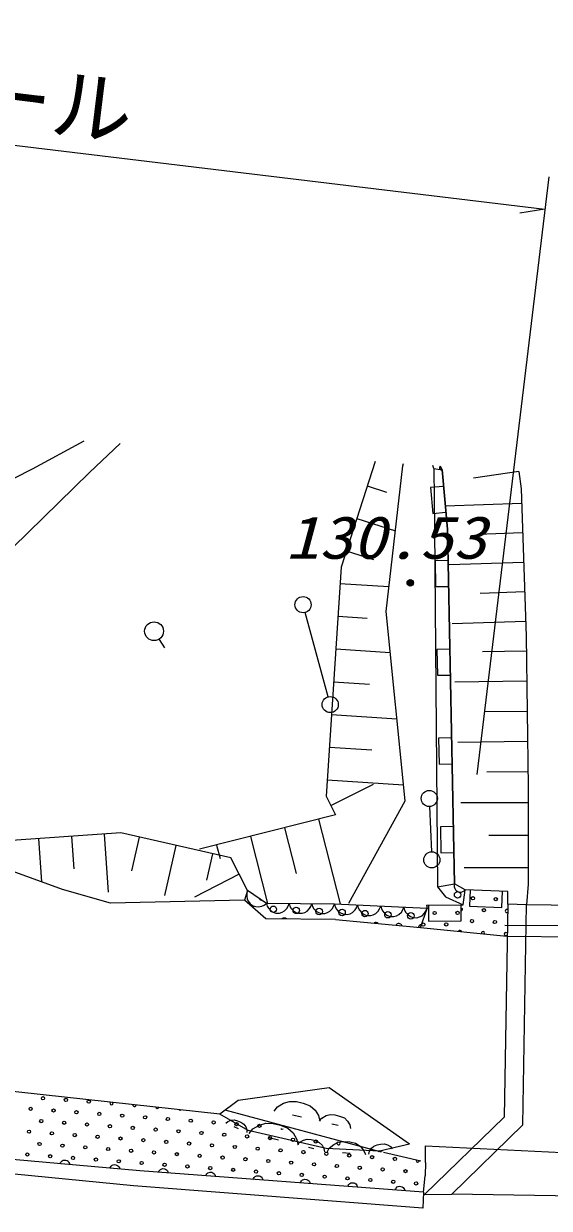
# Model space of a CAD drawing. Units: millimetres, scale not verified. Extents: x 40000 to 680000, y 20000 to 380000.
# Drawn here: x 412924 to 429128, y 276190 to 312747 of the extents above; entities that cross this region are included whole.
import ezdxf
from ezdxf.enums import TextEntityAlignment as Align

# ---------------------------------------------------------------- set-up
doc = ezdxf.new("R2010")
doc.units = ezdxf.units.MM
doc.header["$LTSCALE"] = 1000
doc.layers.add('M-BGD', color=7, linetype='Continuous', lineweight=25)
doc.styles.add('ＭＳ ゴシック', font='')
doc.styles.get('ＭＳ ゴシック').set_extended_font_data('MS Gothic')

# ---------------------------------------------------------------- blocks, each defined once
blk = doc.blocks.new('BUHIN318')
at = {"color": 7, "linetype": 'Continuous', "lineweight": 25}
blk.add_lwpolyline([(-147, -31), (-142, 5), (-131, 37), (-110, 76), (-81, 100), (-49, 118), (-3, 127), (33, 124), (69, 114), (105, 88), (128, 63), (147, 31)], dxfattribs=at)
blk = doc.blocks.new('BUHIN319')
at = {"color": 7, "linetype": 'Continuous', "lineweight": 25}
blk.add_lwpolyline([(-147, -29), (-142, 7), (-130, 39), (-108, 77), (-79, 101), (-47, 118), (-1, 127), (35, 124), (71, 113), (106, 86), (130, 61), (147, 29)], dxfattribs=at)
blk = doc.blocks.new('BUHIN376')
at = {"color": 7, "linetype": 'Continuous', "lineweight": 25}
blk.add_circle((0, 0), 249, dxfattribs=at)
blk = doc.blocks.new('BUHIN377')
at = {"color": 7, "linetype": 'Continuous', "lineweight": 25}
for radius in [100, 87.5, 75, 62.5, 50, 37.5, 25, 12.5]:
    blk.add_circle((0, 0), radius, dxfattribs=at)
blk = doc.blocks.new('BUHIN379')
at = {"color": 7, "linetype": 'Continuous', "lineweight": 25}
blk.add_line((102, -92), (334, -301), dxfattribs=at)
blk.add_circle((-117, 105), 290, dxfattribs=at)
blk = doc.blocks.new('BUHIN385')
at = {"color": 7, "linetype": 'Continuous', "lineweight": 25}
blk.add_lwpolyline([(-336, -95), (-289, -165), (-230, -219), (-144, -275), (-58, -294), (28, -297), (132, -268), (204, -220), (266, -159), (311, -66), (331, 10), (336, 95)], dxfattribs=at)
blk = doc.blocks.new('BUHIN386')
at = {"color": 7, "linetype": 'Continuous', "lineweight": 25}
blk.add_lwpolyline([(-347, -84), (-302, -158), (-244, -215), (-158, -275), (-71, -299), (17, -305), (124, -279), (200, -233), (266, -173), (315, -80), (339, -3), (347, 84)], dxfattribs=at)
blk = doc.blocks.new('BUHIN406')
at = {"color": 7, "linetype": 'Continuous', "lineweight": 25}
blk.add_lwpolyline([(-120, 382), (-502, 261), (-261, -502), (120, -382)], dxfattribs=at)

msp = doc.modelspace()

# ---------------------------------------------------------------- linework, layer by layer
at = {"layer": 'M-BGD'}
for p, q in [((381391, 312747), (428991, 307028)), ((429110, 308021), (426894, 289577)), ((428991, 307028), (428221, 306904)), ((414950, 298892), (415898, 299788)), ((423760, 299235), (422707, 295977)), ((424097, 294612), (424614, 299100)), ((424614, 299100), (424629, 299174)), ((425569, 299023), (425537, 299110)), ((425821, 298980), (425768, 299094)), ((425768, 299094), (425821, 298980)), ((411823, 295842), (414950, 298892)), ((425569, 299023), (425593, 297170)), ((425569, 299023), (425821, 298980)), ((425985, 297152), (425821, 298980)), ((425821, 298980), (425985, 297152)), ((428184, 298923), (426787, 298718)), ((428184, 298923), (428261, 298394)), ((423517, 298482), (424110, 298290)), ((428261, 298394), (428415, 293849)), ((428277, 297940), (425922, 297860)), ((423193, 297480), (424383, 297096)), ((425593, 297170), (425680, 286108)), ((426206, 286202), (425985, 297152)), ((425985, 297152), (426206, 286202)), ((428307, 297031), (426920, 296984)), ((422869, 296478), (423704, 296208)), ((428338, 296122), (426040, 296044)), ((422707, 295977), (422250, 288904)), ((422675, 295472), (424185, 295374)), ((428369, 295212), (426998, 295166)), ((422309, 291976), (421601, 294577)), ((422609, 294461), (423517, 294403)), ((424684, 288763), (424097, 294612)), ((428399, 294303), (426129, 294227)), ((428415, 293849), (428477, 289199)), ((422544, 293451), (424224, 293342)), ((428421, 293384), (427072, 293366)), ((422479, 292440), (423588, 292369)), ((428433, 292454), (426218, 292424)), ((422413, 291430), (424429, 291300)), ((428446, 291524), (427137, 291506)), ((422348, 290419), (423658, 290335)), ((428458, 290594), (426309, 290565)), ((428471, 289664), (427201, 289647)), ((422283, 289409), (424635, 289257)), ((422393, 288619), (423710, 289283)), ((428477, 289199), (428475, 286192)), ((422250, 288904), (422537, 288335)), ((422944, 285610), (424684, 288763)), ((425438, 288588), (425495, 287193)), ((428476, 288698), (426401, 288699)), ((422537, 288335), (418346, 287268)), ((422013, 288201), (422678, 285591)), ((415916, 287772), (411863, 287498)), ((415409, 287738), (415531, 285945)), ((419308, 287004), (415916, 287772)), ((420966, 287935), (421324, 286527)), ((413383, 287601), (413473, 286262)), ((414396, 287669), (414464, 286671)), ((416481, 287644), (416246, 286605)), ((417612, 287388), (417262, 285842)), ((418870, 287401), (418977, 286980)), ((419918, 287668), (420445, 285599)), ((428476, 287695), (427261, 287696)), ((418742, 287132), (418558, 286317)), ((419828, 286000), (419308, 287004)), ((414118, 286029), (411891, 286834)), ((428475, 286693), (426500, 286694)), ((419568, 286502), (418186, 285787)), ((415595, 285608), (414118, 286029)), ((419828, 286000), (419733, 285696)), ((420407, 285599), (419828, 286000)), ((425680, 286108), (426206, 286202)), ((425680, 286108), (425923, 285799)), ((426533, 286019), (426206, 286202)), ((426470, 285558), (426533, 286019)), ((427845, 285966), (426533, 286019)), ((427846, 285574), (427845, 285966)), ((428475, 286192), (428421, 285556)), ((419733, 285696), (415595, 285608)), ((420384, 285124), (419733, 285696)), ((422502, 285579), (420407, 285599)), ((425358, 285444), (422502, 285579)), ((425342, 285550), (426470, 285558)), ((425342, 285550), (425358, 285444)), ((425923, 285799), (426470, 285558)), ((427846, 285574), (427737, 279005)), ((428421, 285556), (427846, 285574)), ((428312, 278762), (428421, 285556)), ((435422, 285451), (428421, 285556)), ((425158, 284860), (425358, 285444)), ((422535, 285107), (420384, 285124)), ((422535, 285107), (425158, 284860)), ((425158, 284860), (427817, 284585)), ((427756, 284932), (436015, 284869)), ((427817, 284585), (436077, 284523)), ((418972, 279097), (409233, 280159)), ((422339, 279906), (419534, 279512)), ((424814, 278168), (422339, 279906)), ((419534, 279512), (418972, 279097)), ((419842, 278592), (418972, 279097)), ((423954, 277925), (419133, 279216)), ((421490, 279004), (421208, 279064)), ((427737, 279005), (425283, 276618)), ((419543, 278642), (419412, 278700)), ((422251, 278032), (419842, 278592)), ((422619, 278744), (422428, 278791)), ((426124, 276625), (428312, 278762)), ((420779, 278292), (420478, 278361)), ((416499, 277342), (408806, 278043)), ((421868, 278024), (421702, 278068)), ((423888, 277958), (422251, 278032)), ((422985, 277883), (422749, 277897)), ((423998, 277961), (423854, 277928)), ((424814, 278168), (423888, 277958)), ((425165, 277640), (424012, 277911)), ((425315, 277605), (425311, 278114)), ((425311, 278114), (438342, 277493)), ((425315, 277605), (425306, 277190)), ((416304, 276886), (411942, 277310)), ((425253, 276690), (416499, 277342)), ((425253, 276690), (425306, 277190)), ((425234, 276190), (416304, 276886)), ((425253, 276690), (425234, 276190)), ((425283, 276618), (426124, 276625)), ((438368, 276435), (426124, 276625))]:
    msp.add_line(p, q, dxfattribs=at)
for points in [[(414778, 299867), (413183, 298997), (411521, 298160), (410410, 297665), (409231, 297208), (408395, 296937), (407541, 296725), (406881, 296617), (406224, 296571), (405694, 296589), (405174, 296667), (404740, 296790), (404319, 296973), (403899, 297230), (403496, 297549), (403011, 298026), (402549, 298566), (401786, 299588), (401061, 300588)], [(425768, 299094), (425757, 299083), (425749, 299071), (425742, 299055), (425741, 299039), (425743, 299024), (425751, 299006), (425761, 298995), (425774, 298985), (425791, 298980), (425805, 298979), (425821, 298980)], [(425867, 298465), (425469, 298429), (425540, 297632), (425939, 297668)], [(419828, 286000), (419803, 285918), (419799, 285837), (419811, 285735), (419851, 285656), (419904, 285587), (419994, 285525), (420077, 285500), (420165, 285490), (420265, 285515), (420338, 285548), (420407, 285599)], [(426206, 286202), (426198, 286158), (426199, 286115), (426211, 286061), (426236, 286021), (426268, 285988), (426318, 285959), (426363, 285950), (426410, 285949), (426462, 285967), (426499, 285989), (426533, 286019)], [(426690, 286013), (426669, 285513), (427669, 285473), (427689, 285972)], [(425406, 285550), (425409, 285050), (426409, 285058), (426406, 285558)], [(420642, 279185), (420749, 279321), (420936, 279433), (421114, 279491), (421330, 279481), (421542, 279436), (421757, 279353), (421906, 279222), (422011, 279052), (422056, 278883)], [(422044, 278886), (422120, 278976), (422249, 279049), (422373, 279084), (422520, 279073), (422664, 279038), (422809, 278977), (422908, 278883), (422976, 278765), (423003, 278649)], [(419151, 278817), (419217, 278872), (419319, 278907), (419411, 278916), (419515, 278889), (419613, 278846), (419708, 278783), (419767, 278704), (419800, 278611), (419804, 278525)], [(419876, 278501), (419992, 278644), (420194, 278760), (420386, 278819), (420617, 278805), (420842, 278753), (421071, 278661), (421228, 278517), (421336, 278333), (421382, 278152)], [(421370, 278155), (421437, 278233), (421551, 278294), (421659, 278323), (421786, 278312), (421911, 278279), (422036, 278224), (422121, 278142), (422178, 278038), (422200, 277937)], [(422276, 277925), (422346, 278048), (422483, 278162), (422620, 278231), (422796, 278250), (422974, 278239), (423158, 278199), (423295, 278111), (423400, 277986), (423458, 277855)], [(423567, 277864), (423587, 277949), (423649, 278041), (423720, 278106), (423822, 278148), (423929, 278172), (424047, 278179), (424144, 278150), (424228, 278094), (424285, 278026)]]:
    msp.add_lwpolyline(points, dxfattribs=at)
for centre, radius in [((426302, 285862), 99.5), ((420620, 285418), 99.5), ((426773, 285759), 49.8), ((427479, 285730), 49.8), ((421327, 285384), 99.5), ((422033, 285351), 99.5), ((422739, 285317), 99.5), ((423446, 285284), 99.5), ((424152, 285250), 99.5), ((424858, 285217), 99.5), ((425594, 285302), 49.8), ((426301, 285307), 49.8), ((427112, 285391), 49.8), ((425243, 284946), 49.8), ((425950, 284951), 49.8), ((426744, 285052), 49.8), ((427451, 285024), 49.8), ((413139, 279260), 49.8), ((413518, 279587), 49.8), ((414223, 279534), 49.8), ((414928, 279482), 49.8), ((413465, 278882), 49.8), ((413844, 279208), 49.8), ((414549, 279155), 49.8), ((415255, 279103), 49.8), ((415960, 279050), 49.8), ((416665, 278998), 49.8), ((417370, 278945), 49.8), ((418075, 278893), 49.8), ((413087, 278555), 49.8), ((414171, 278829), 49.8), ((414876, 278777), 49.8), ((415581, 278724), 49.8), ((416286, 278672), 49.8), ((416991, 278619), 49.8), ((417696, 278567), 49.8), ((418780, 278840), 49.8), ((419486, 278788), 49.8), ((420191, 278735), 49.8), ((413413, 278176), 49.8), ((413792, 278503), 49.8), ((414497, 278450), 49.8), ((415202, 278398), 49.8), ((415907, 278345), 49.8), ((416612, 278293), 49.8), ((417318, 278240), 49.8), ((418023, 278188), 49.8), ((418402, 278514), 49.8), ((419107, 278461), 49.8), ((419812, 278409), 49.8), ((420517, 278356), 49.8), ((421222, 278304), 49.8), ((421927, 278251), 49.8), ((413034, 277850), 49.8), ((413739, 277798), 49.8), ((414118, 278124), 49.8), ((414823, 278071), 49.8), ((415528, 278019), 49.8), ((416234, 277966), 49.8), ((416939, 277914), 49.8), ((417644, 277861), 49.8), ((418349, 277809), 49.8), ((418728, 278135), 49.8), ((419433, 278083), 49.8), ((420138, 278030), 49.8), ((420843, 277978), 49.8), ((421549, 277925), 49.8), ((422254, 277873), 49.8), ((422959, 277820), 49.8), ((414444, 277745), 49.8), ((415150, 277693), 49.8), ((415855, 277640), 49.8), ((416560, 277588), 49.8), ((417265, 277535), 49.8), ((417970, 277483), 49.8), ((418675, 277430), 49.8), ((419054, 277756), 49.8), ((419759, 277704), 49.8), ((420465, 277651), 49.8), ((421170, 277599), 49.8), ((421875, 277546), 49.8), ((422580, 277494), 49.8), ((423285, 277441), 49.8), ((423664, 277768), 49.8), ((424369, 277715), 49.8), ((419381, 277378), 49.8), ((420086, 277325), 49.8), ((420791, 277272), 49.8), ((421496, 277220), 49.8), ((422201, 277167), 49.8), ((422906, 277115), 49.8), ((423611, 277062), 49.8), ((423990, 277389), 49.8), ((424695, 277336), 49.8), ((424317, 277010), 49.8), ((425022, 276957), 49.8)]:
    msp.add_circle(centre, radius, dxfattribs=at)
for centre, radius, start, end in [((425685, 286208), 99.5, 268.0437, 292.3127), ((419914, 285451), 99.5, 358.8243, 98.7454), ((420284, 285788), 99.5, 204.1723, 266.5033), ((420957, 285048), 99.5, 45.9928, 133.0697), ((426405, 285420), 49.8, 293.6757, 47.3009), ((427818, 285363), 49.8, 71.1678, 286.4751), ((423782, 284914), 99.5, 43.8312, 125.4059), ((424488, 284880), 99.5, 19.8557, 149.3814), ((425195, 284847), 99.5, 93.9745, 169.1331), ((426376, 284714), 49.8, 18.2387, 149.9957), ((427083, 284685), 49.8, 325.8646, 202.3699), ((427789, 284656), 49.8, 52.8337, 304.8093), ((415633, 279429), 49.8, 133.6871, 33.8707), ((416339, 279377), 49.8, 164.7286, 2.8292), ((417044, 279324), 49.8, 193.012, 334.5458), ((417749, 279272), 49.8, 228.4776, 299.0802), ((420896, 278683), 49.8, 214.7761, 298.7386), ((422632, 278199), 49.8, 120.0961, 33.4186), ((425074, 277663), 49.8, 167.9903, 345.5244)]:
    msp.add_arc(centre, radius, start, end, dxfattribs=at)

# ---------------------------------------------------------------- block references
at = {"layer": 'M-BGD', "rotation": 343.68992}
for name, p in [('BUHIN406', (426013, 295784)), ('BUHIN377', (424843, 295492)), ('BUHIN376', (421536, 294818)), ('BUHIN379', (417024, 293865)), ('BUHIN406', (426068, 293046)), ('BUHIN376', (422374, 291735)), ('BUHIN406', (426123, 290309)), ('BUHIN376', (425428, 288838)), ('BUHIN406', (426179, 287571)), ('BUHIN376', (425505, 286943)), ('BUHIN385', (420756, 285596)), ('BUHIN385', (421454, 285589)), ('BUHIN385', (422153, 285582)), ('BUHIN386', (422859, 285562)), ('BUHIN386', (423573, 285528)), ('BUHIN386', (424287, 285495)), ('BUHIN386', (425001, 285461)), ('BUHIN319', (414191, 277552)), ('BUHIN319', (415730, 277412)), ('BUHIN318', (417228, 277287)), ('BUHIN318', (418687, 277179)), ('BUHIN318', (420146, 277070)), ('BUHIN318', (421605, 276961)), ('BUHIN318', (423064, 276853)), ('BUHIN318', (424523, 276744))]:
    msp.add_blockref(name, p, dxfattribs=at)

# ---------------------------------------------------------------- texts
at = {"layer": 'M-BGD', "style": 'ＭＳ ゴシック'}
msp.add_text('ガードレール', height=1833, rotation=353, dxfattribs=at).set_placement((401215, 310387), align=Align.BOTTOM_LEFT)
at = {"layer": 'M-BGD', "style": 'ＭＳ ゴシック', "oblique": 15, "width": 1.15}
msp.add_text('130.53', height=1320, dxfattribs=at).set_placement((420998, 295838), align=Align.BOTTOM_LEFT)

doc.saveas('drawing.dxf')
